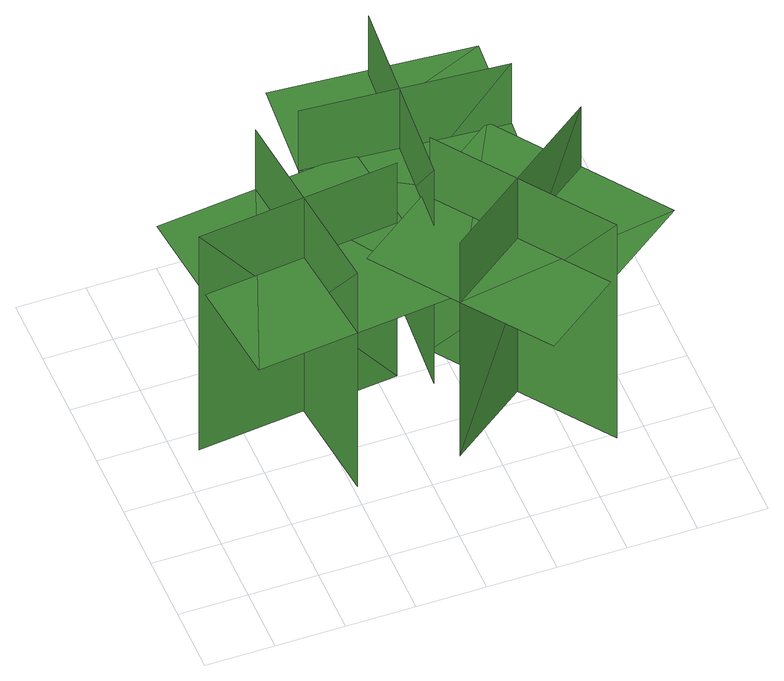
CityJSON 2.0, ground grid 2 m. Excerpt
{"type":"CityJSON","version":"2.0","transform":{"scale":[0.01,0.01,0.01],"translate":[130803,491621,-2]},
"CityObjects":{
"tree1":{"type":"SolitaryVegetationObject","geometry":[{"type":"MultiSurface","lod":"1","boundaries":[[[0,1,2]],[[0,2,3]],[[4,5,6]],[[4,6,7]],[[8,9,10]],[[8,10,11]],[[8,11,12]],[[8,12,13]]]}]},
"tree2":{"type":"SolitaryVegetationObject","geometry":[{"type":"MultiSurface","lod":"1","boundaries":[[[14,15,16]],[[14,16,17]],[[18,19,20]],[[18,20,21]],[[22,23,24]],[[22,24,25]],[[22,25,26]],[[22,26,27]]]}]},
"tree3":{"type":"SolitaryVegetationObject","geometry":[{"type":"MultiSurface","lod":"1","boundaries":[[[28,29,30]],[[28,30,31]],[[32,33,34]],[[32,34,35]],[[36,37,38]],[[36,38,39]],[[36,39,40]],[[36,40,41]]]}]}
},
"vertices":[
[652,602,103],[65,537,103],[65,537,924],[652,602,924],[346,849,103],[411,263,103],[411,263,924],[346,849,924],[346,849,694],[53,817,694],[118,230,694],[411,263,694],[705,295,694],[640,882,694],
[776,1134,99],[736,545,99],[736,545,920],[776,1134,920],[478,877,99],[1067,836,99],[1067,836,920],[478,877,920],[478,877,690],[458,583,690],[1047,542,690],[1067,836,690],[1087,1131,690],[499,1172,690],
[764,648,114],[1112,172,114],[1112,172,935],[764,648,935],[701,260,114],[1178,608,114],[1178,608,935],[701,260,935],[701,260,705],[876,22,705],[1352,370,705],[1178,608,705],[1004,847,705],[527,498,705]
]}
